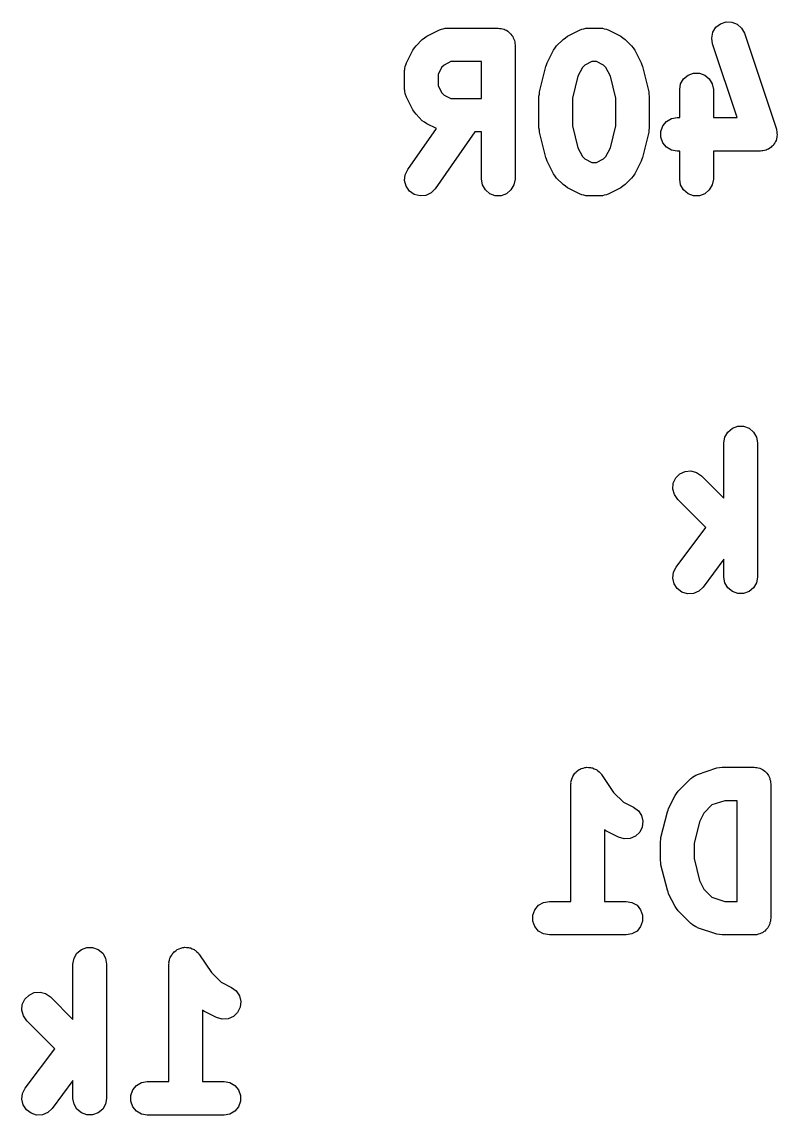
# Model space of a CAD drawing. Extents: x 100 to 214, y -112 to -50.
# Drawn here: x 117.695 to 121.069, y -96.476 to -91.592 of the extents above; entities that cross this region are included whole.
import ezdxf

# ---------------------------------------------------------------- set-up
doc = ezdxf.new("R2010")
doc.units = 0
doc.header["$MEASUREMENT"] = 0
doc.layers.add('BLACK', color=7, linetype='CONTINUOUS')

msp = doc.modelspace()

# ---------------------------------------------------------------- linework, layer by layer
at = {"layer": 'Black'}
for p, q in [((119.504, -91.6559), (119.561, -91.6273)), ((119.561, -91.6273), (119.565, -91.6261)), ((119.565, -91.6261), (119.569, -91.624)), ((119.569, -91.624), (119.577, -91.6224)), ((119.577, -91.6224), (119.586, -91.6199)), ((119.586, -91.6199), (119.59, -91.6202)), ((119.59, -91.6202), (119.594, -91.6194)), ((119.594, -91.6194), (119.823, -91.6194)), ((119.823, -91.6194), (119.829, -91.6206)), ((119.829, -91.6206), (119.836, -91.6206)), ((119.836, -91.6206), (119.842, -91.6228)), ((119.842, -91.6228), (119.849, -91.624)), ((119.849, -91.624), (119.854, -91.6272)), ((119.854, -91.6272), (119.86, -91.6295)), ((119.86, -91.6295), (119.866, -91.6337)), ((119.866, -91.6337), (119.871, -91.637)), ((120.132, -91.6559), (120.189, -91.6273)), ((120.189, -91.6273), (120.194, -91.6261)), ((120.194, -91.6261), (120.197, -91.624)), ((120.197, -91.624), (120.206, -91.6224)), ((120.206, -91.6224), (120.214, -91.6199)), ((120.214, -91.6199), (120.219, -91.6202)), ((120.219, -91.6202), (120.223, -91.6194)), ((120.223, -91.6194), (120.28, -91.6194)), ((120.28, -91.6194), (120.284, -91.6202)), ((120.284, -91.6202), (120.289, -91.6199)), ((120.289, -91.6199), (120.297, -91.6224)), ((120.297, -91.6224), (120.306, -91.624)), ((120.306, -91.624), (120.31, -91.6261)), ((120.31, -91.6261), (120.314, -91.6273)), ((120.314, -91.6273), (120.371, -91.6559)), ((120.782, -91.6383), (120.795, -91.6161)), ((120.795, -91.6161), (120.816, -91.5999)), ((120.816, -91.5999), (120.841, -91.5917)), ((120.841, -91.5917), (120.867, -91.5924)), ((120.867, -91.5924), (120.891, -91.602)), ((120.891, -91.602), (120.91, -91.6192)), ((120.91, -91.6192), (120.923, -91.6421)), ((119.456, -91.6985), (119.484, -91.67)), ((119.484, -91.67), (119.494, -91.6631)), ((119.494, -91.6631), (119.504, -91.6559)), ((119.871, -91.637), (119.875, -91.642)), ((119.875, -91.642), (119.88, -91.6462)), ((119.88, -91.6462), (119.884, -91.6519)), ((119.884, -91.6519), (119.888, -91.6569)), ((119.888, -91.6569), (119.89, -91.6631)), ((119.89, -91.6631), (119.893, -91.6688)), ((119.893, -91.6688), (119.895, -91.6752)), ((119.895, -91.6752), (119.897, -91.6814)), ((119.897, -91.6814), (119.897, -91.688)), ((120.084, -91.6985), (120.113, -91.67)), ((120.113, -91.67), (120.123, -91.6631)), ((120.123, -91.6631), (120.132, -91.6559)), ((120.371, -91.6559), (120.38, -91.6631)), ((120.38, -91.6631), (120.39, -91.67)), ((120.39, -91.67), (120.419, -91.6985)), ((120.777, -91.6638), (120.782, -91.6383)), ((120.78, -91.6896), (120.777, -91.6638)), ((120.923, -91.6421), (121.066, -92.0707)), ((119.413, -91.7752), (119.442, -91.718)), ((119.442, -91.718), (119.449, -91.7084)), ((119.449, -91.7084), (119.456, -91.6985)), ((119.897, -91.688), (119.898, -91.6944)), ((119.898, -91.6944), (119.898, -92.2944)), ((120.042, -91.7752), (120.07, -91.718)), ((120.07, -91.718), (120.077, -91.7084)), ((120.077, -91.7084), (120.084, -91.6985)), ((120.419, -91.6985), (120.426, -91.7084)), ((120.426, -91.7084), (120.433, -91.718)), ((120.433, -91.718), (120.462, -91.7752)), ((120.89, -92.0194), (120.78, -91.6896)), ((119.408, -91.7917), (119.41, -91.7831)), ((119.41, -91.7831), (119.412, -91.7793)), ((119.412, -91.7793), (119.413, -91.7752)), ((119.612, -91.7694), (119.582, -91.7846)), ((119.748, -91.7694), (119.612, -91.7694)), ((119.748, -91.9337), (119.748, -91.7694)), ((120.036, -91.7905), (120.039, -91.783)), ((120.039, -91.783), (120.042, -91.7752)), ((120.241, -91.7694), (120.21, -91.7846)), ((120.262, -91.7694), (120.241, -91.7694)), ((120.293, -91.7846), (120.262, -91.7694)), ((120.462, -91.7752), (120.464, -91.783)), ((120.464, -91.783), (120.467, -91.7905)), ((119.405, -91.8087), (119.406, -91.8045)), ((119.405, -91.8944), (119.405, -91.8087)), ((119.406, -91.8001), (119.408, -91.7917)), ((119.406, -91.8045), (119.406, -91.8001)), ((119.57, -91.796), (119.555, -91.8264)), ((119.555, -91.8264), (119.555, -91.8767)), ((119.582, -91.7846), (119.57, -91.796)), ((120.007, -91.9048), (120.036, -91.7905)), ((120.199, -91.796), (120.179, -91.8349)), ((120.21, -91.7846), (120.199, -91.796)), ((120.304, -91.796), (120.293, -91.7846)), ((120.324, -91.8349), (120.304, -91.796)), ((120.467, -91.7905), (120.496, -91.9048)), ((120.651, -91.8462), (120.671, -91.8295)), ((120.671, -91.8295), (120.696, -91.8206)), ((120.696, -91.8206), (120.722, -91.8206)), ((120.722, -91.8206), (120.746, -91.8295)), ((120.746, -91.8295), (120.766, -91.8462)), ((119.555, -91.8767), (119.57, -91.9071)), ((120.179, -91.8349), (120.155, -91.9322)), ((120.348, -91.9322), (120.324, -91.8349)), ((120.634, -91.8944), (120.638, -91.8688)), ((120.638, -91.8688), (120.651, -91.8462)), ((120.766, -91.8462), (120.779, -91.8688)), ((120.779, -91.8688), (120.784, -91.8944)), ((119.406, -91.8987), (119.405, -91.8944)), ((119.406, -91.903), (119.406, -91.8987)), ((119.408, -91.9114), (119.406, -91.903)), ((119.41, -91.9201), (119.408, -91.9114)), ((119.412, -91.9238), (119.41, -91.9201)), ((119.413, -91.928), (119.412, -91.9238)), ((119.442, -91.9851), (119.413, -91.928)), ((119.57, -91.9071), (119.582, -91.9185)), ((119.582, -91.9185), (119.612, -91.9337)), ((120.005, -91.923), (120.007, -91.914)), ((120.005, -92.0659), (120.005, -91.923)), ((120.007, -91.914), (120.007, -91.9048)), ((120.496, -91.9048), (120.496, -91.914)), ((120.496, -91.914), (120.498, -91.923)), ((120.498, -91.923), (120.498, -92.0659)), ((120.634, -92.0194), (120.634, -91.8944)), ((120.784, -91.8944), (120.784, -92.0194)), ((119.612, -91.9337), (119.748, -91.9337)), ((120.155, -91.9322), (120.155, -92.0566)), ((120.348, -92.0566), (120.348, -91.9322)), ((119.449, -91.9948), (119.442, -91.9851)), ((119.456, -92.0046), (119.449, -91.9948)), ((119.484, -92.0332), (119.456, -92.0046)), ((120.575, -92.037), (120.597, -92.024)), ((120.597, -92.024), (120.623, -92.0194)), ((120.623, -92.0194), (120.634, -92.0194)), ((120.784, -92.0194), (120.89, -92.0194)), ((119.419, -92.2514), (119.547, -92.0687)), ((119.494, -92.0401), (119.484, -92.0332)), ((119.504, -92.0472), (119.494, -92.0401)), ((119.547, -92.0687), (119.504, -92.0472)), ((120.007, -92.0749), (120.005, -92.0659)), ((120.007, -92.084), (120.007, -92.0749)), ((120.155, -92.0566), (120.179, -92.154)), ((120.324, -92.154), (120.348, -92.0566)), ((120.498, -92.0659), (120.496, -92.0749)), ((120.496, -92.0749), (120.496, -92.084)), ((120.549, -92.0814), (120.558, -92.0569)), ((120.558, -92.0569), (120.575, -92.037)), ((121.066, -92.0707), (121.066, -92.0762)), ((121.066, -92.0762), (121.068, -92.0814)), ((119.719, -92.0837), (119.542, -92.3374)), ((119.748, -92.0837), (119.719, -92.0837)), ((119.748, -92.2944), (119.748, -92.0837)), ((120.036, -92.1983), (120.007, -92.084)), ((120.496, -92.084), (120.467, -92.1983)), ((120.549, -92.1075), (120.549, -92.0814)), ((120.558, -92.1319), (120.549, -92.1075)), ((121.064, -92.122), (121.061, -92.1267)), ((121.066, -92.1146), (121.064, -92.122)), ((121.068, -92.1075), (121.066, -92.1146)), ((121.068, -92.0814), (121.068, -92.089)), ((121.068, -92.089), (121.069, -92.0965)), ((121.069, -92.0965), (121.068, -92.1019)), ((121.068, -92.1019), (121.068, -92.1075)), ((120.179, -92.154), (120.199, -92.1929)), ((120.304, -92.1929), (120.324, -92.154)), ((120.575, -92.1519), (120.558, -92.1319)), ((120.597, -92.1649), (120.575, -92.1519)), ((120.623, -92.1694), (120.597, -92.1649)), ((120.634, -92.1694), (120.623, -92.1694)), ((120.634, -92.2944), (120.634, -92.1694)), ((120.994, -92.1694), (120.784, -92.1694)), ((120.784, -92.1694), (120.784, -92.2944)), ((121, -92.1685), (120.994, -92.1694)), ((121.005, -92.1686), (121, -92.1685)), ((121.013, -92.1662), (121.005, -92.1686)), ((121.02, -92.1649), (121.013, -92.1662)), ((121.025, -92.1621), (121.02, -92.1649)), ((121.03, -92.1604), (121.025, -92.1621)), ((121.036, -92.1557), (121.03, -92.1604)), ((121.043, -92.1519), (121.036, -92.1557)), ((121.046, -92.1476), (121.043, -92.1519)), ((121.051, -92.1442), (121.046, -92.1476)), ((121.055, -92.1377), (121.051, -92.1442)), ((121.059, -92.1319), (121.055, -92.1377)), ((121.061, -92.1267), (121.059, -92.1319)), ((120.039, -92.2058), (120.036, -92.1983)), ((120.042, -92.2137), (120.039, -92.2058)), ((120.07, -92.2708), (120.042, -92.2137)), ((120.199, -92.1929), (120.21, -92.2042)), ((120.21, -92.2042), (120.241, -92.2194)), ((120.241, -92.2194), (120.262, -92.2194)), ((120.262, -92.2194), (120.293, -92.2042)), ((120.293, -92.2042), (120.304, -92.1929)), ((120.462, -92.2137), (120.433, -92.2708)), ((120.464, -92.2058), (120.462, -92.2137)), ((120.467, -92.1983), (120.464, -92.2058)), ((119.408, -92.275), (119.419, -92.2514)), ((120.077, -92.2805), (120.07, -92.2708)), ((120.433, -92.2708), (120.426, -92.2805)), ((119.405, -92.301), (119.408, -92.275)), ((119.412, -92.3261), (119.405, -92.301)), ((119.753, -92.3201), (119.748, -92.2944)), ((119.766, -92.3426), (119.753, -92.3201)), ((119.893, -92.3201), (119.88, -92.3426)), ((119.898, -92.2944), (119.893, -92.3201)), ((120.084, -92.2903), (120.077, -92.2805)), ((120.113, -92.3189), (120.084, -92.2903)), ((120.123, -92.3258), (120.113, -92.3189)), ((120.39, -92.3189), (120.38, -92.3258)), ((120.419, -92.2903), (120.39, -92.3189)), ((120.426, -92.2805), (120.419, -92.2903)), ((120.638, -92.3201), (120.634, -92.2944)), ((120.651, -92.3426), (120.638, -92.3201)), ((120.779, -92.3201), (120.766, -92.3426)), ((120.784, -92.2944), (120.779, -92.3201)), ((119.427, -92.3475), (119.412, -92.3261)), ((119.448, -92.3624), (119.427, -92.3475)), ((119.474, -92.3691), (119.448, -92.3624)), ((119.5, -92.3669), (119.474, -92.3691)), ((119.523, -92.3559), (119.5, -92.3669)), ((119.542, -92.3374), (119.523, -92.3559)), ((119.785, -92.3594), (119.766, -92.3426)), ((119.81, -92.3683), (119.785, -92.3594)), ((119.836, -92.3683), (119.81, -92.3683)), ((119.86, -92.3594), (119.836, -92.3683)), ((119.88, -92.3426), (119.86, -92.3594)), ((120.132, -92.3329), (120.123, -92.3258)), ((120.189, -92.3615), (120.132, -92.3329)), ((120.194, -92.3627), (120.189, -92.3615)), ((120.197, -92.3649), (120.194, -92.3627)), ((120.206, -92.3664), (120.197, -92.3649)), ((120.214, -92.3689), (120.206, -92.3664)), ((120.219, -92.3687), (120.214, -92.3689)), ((120.223, -92.3694), (120.219, -92.3687)), ((120.28, -92.3694), (120.223, -92.3694)), ((120.284, -92.3687), (120.28, -92.3694)), ((120.289, -92.3689), (120.284, -92.3687)), ((120.297, -92.3664), (120.289, -92.3689)), ((120.306, -92.3649), (120.297, -92.3664)), ((120.31, -92.3627), (120.306, -92.3649)), ((120.314, -92.3615), (120.31, -92.3627)), ((120.371, -92.3329), (120.314, -92.3615)), ((120.38, -92.3258), (120.371, -92.3329)), ((120.671, -92.3594), (120.651, -92.3426)), ((120.696, -92.3683), (120.671, -92.3594)), ((120.722, -92.3683), (120.696, -92.3683)), ((120.746, -92.3594), (120.722, -92.3683)), ((120.766, -92.3426), (120.746, -92.3594)), ((120.836, -93.4468), (120.849, -93.4242)), ((120.849, -93.4242), (120.869, -93.4075)), ((120.869, -93.4075), (120.893, -93.3986)), ((120.893, -93.3986), (120.919, -93.3986)), ((120.919, -93.3986), (120.944, -93.4075)), ((120.944, -93.4075), (120.964, -93.4242)), ((120.964, -93.4242), (120.977, -93.4468)), ((120.831, -93.4724), (120.836, -93.4468)), ((120.831, -93.7199), (120.831, -93.4724)), ((120.977, -93.4468), (120.981, -93.4724)), ((120.981, -93.4724), (120.981, -94.0724)), ((120.605, -93.653), (120.616, -93.6294)), ((120.616, -93.6294), (120.635, -93.611)), ((120.635, -93.611), (120.658, -93.6)), ((120.658, -93.6), (120.684, -93.5977)), ((120.684, -93.5977), (120.709, -93.6045)), ((120.709, -93.6045), (120.731, -93.6194)), ((120.731, -93.6194), (120.831, -93.7199)), ((120.603, -93.679), (120.605, -93.653)), ((120.61, -93.7041), (120.603, -93.679)), ((120.625, -93.7255), (120.61, -93.7041)), ((120.75, -93.8509), (120.625, -93.7255)), ((120.618, -94.0274), (120.75, -93.8509)), ((120.606, -94.0507), (120.618, -94.0274)), ((120.831, -93.9927), (120.738, -94.1174)), ((120.831, -94.0724), (120.831, -93.9927)), ((120.603, -94.0765), (120.606, -94.0507)), ((120.609, -94.1019), (120.603, -94.0765)), ((120.836, -94.0981), (120.831, -94.0724)), ((120.981, -94.0724), (120.977, -94.0981)), ((120.623, -94.1237), (120.609, -94.1019)), ((120.644, -94.1393), (120.623, -94.1237)), ((120.738, -94.1174), (120.719, -94.1352)), ((120.849, -94.1206), (120.836, -94.0981)), ((120.869, -94.1374), (120.849, -94.1206)), ((120.964, -94.1206), (120.944, -94.1374)), ((120.977, -94.0981), (120.964, -94.1206)), ((120.669, -94.1469), (120.644, -94.1393)), ((120.695, -94.1455), (120.669, -94.1469)), ((120.719, -94.1352), (120.695, -94.1455)), ((120.893, -94.1463), (120.869, -94.1374)), ((120.919, -94.1463), (120.893, -94.1463)), ((120.944, -94.1374), (120.919, -94.1463)), ((120.156, -94.9632), (120.161, -94.956)), ((120.161, -94.956), (120.166, -94.9482)), ((120.166, -94.9482), (120.169, -94.9455)), ((120.169, -94.9455), (120.171, -94.9422)), ((120.171, -94.9422), (120.179, -94.9372)), ((120.179, -94.9372), (120.185, -94.9315)), ((120.185, -94.9315), (120.189, -94.9301)), ((120.189, -94.9301), (120.193, -94.9277)), ((120.193, -94.9277), (120.202, -94.9256)), ((120.202, -94.9256), (120.21, -94.9226)), ((120.21, -94.9226), (120.214, -94.9226)), ((120.214, -94.9226), (120.218, -94.9216)), ((120.218, -94.9216), (120.227, -94.9226)), ((120.227, -94.9226), (120.236, -94.9226)), ((120.236, -94.9226), (120.24, -94.924)), ((120.24, -94.924), (120.244, -94.9244)), ((120.244, -94.9244), (120.252, -94.9284)), ((120.252, -94.9284), (120.26, -94.9315)), ((120.26, -94.9315), (120.264, -94.9341)), ((120.264, -94.9341), (120.267, -94.936)), ((120.267, -94.936), (120.274, -94.9425)), ((120.274, -94.9425), (120.28, -94.9482)), ((120.28, -94.9482), (120.283, -94.9518)), ((120.283, -94.9518), (120.285, -94.9548)), ((120.285, -94.9548), (120.338, -95.0344)), ((120.698, -94.9621), (120.706, -94.957)), ((120.706, -94.957), (120.71, -94.9559)), ((120.71, -94.9559), (120.714, -94.9538)), ((120.714, -94.9538), (120.799, -94.9253)), ((120.799, -94.9253), (120.811, -94.9235)), ((120.811, -94.9235), (120.823, -94.9214)), ((120.823, -94.9214), (120.966, -94.9214)), ((120.966, -94.9214), (120.972, -94.9226)), ((120.972, -94.9226), (120.979, -94.9226)), ((120.979, -94.9226), (120.985, -94.9248)), ((120.985, -94.9248), (120.992, -94.926)), ((120.992, -94.926), (120.997, -94.9292)), ((120.997, -94.9292), (121.003, -94.9315)), ((121.003, -94.9315), (121.008, -94.9357)), ((121.008, -94.9357), (121.014, -94.939)), ((121.014, -94.939), (121.018, -94.944)), ((121.018, -94.944), (121.023, -94.9482)), ((121.023, -94.9482), (121.027, -94.9539)), ((121.027, -94.9539), (121.031, -94.9589)), ((120.148, -94.9882), (120.151, -94.9796)), ((120.149, -94.9923), (120.148, -94.9882)), ((120.148, -94.9964), (120.149, -94.9923)), ((120.148, -95.5214), (120.148, -94.9964)), ((120.151, -94.9796), (120.153, -94.9708)), ((120.153, -94.9708), (120.155, -94.9672)), ((120.155, -94.9672), (120.156, -94.9632)), ((120.627, -95.0291), (120.684, -94.972)), ((120.684, -94.972), (120.688, -94.9695)), ((120.688, -94.9695), (120.691, -94.9663)), ((120.691, -94.9663), (120.698, -94.9621)), ((121.031, -94.9589), (121.033, -94.9651)), ((121.033, -94.9651), (121.036, -94.9708)), ((121.036, -94.9708), (121.037, -94.9772)), ((121.037, -94.9772), (121.04, -94.9834)), ((121.04, -94.9834), (121.04, -94.99)), ((121.04, -94.99), (121.041, -94.9964)), ((121.041, -94.9964), (121.041, -95.5964)), ((120.338, -95.0344), (120.382, -95.0776)), ((120.584, -95.1057), (120.613, -95.0486)), ((120.613, -95.0486), (120.62, -95.0389)), ((120.62, -95.0389), (120.627, -95.0291)), ((120.382, -95.0776), (120.428, -95.1008)), ((120.428, -95.1008), (120.449, -95.1163)), ((120.778, -95.0906), (120.742, -95.1266)), ((120.835, -95.0714), (120.778, -95.0906)), ((120.891, -95.0714), (120.835, -95.0714)), ((120.891, -95.5214), (120.891, -95.0714)), ((120.449, -95.1163), (120.463, -95.138)), ((120.463, -95.138), (120.469, -95.1634)), ((120.55, -95.2354), (120.579, -95.1211)), ((120.579, -95.1211), (120.582, -95.1136)), ((120.582, -95.1136), (120.584, -95.1057)), ((120.742, -95.1266), (120.722, -95.1655)), ((120.304, -95.2064), (120.298, -95.2021)), ((120.298, -95.2021), (120.298, -95.5214)), ((120.466, -95.1892), (120.455, -95.2125)), ((120.469, -95.1634), (120.466, -95.1892)), ((120.722, -95.1655), (120.698, -95.2628)), ((120.361, -95.2349), (120.304, -95.2064)), ((120.386, -95.2424), (120.361, -95.2349)), ((120.412, -95.2408), (120.386, -95.2424)), ((120.436, -95.2304), (120.412, -95.2408)), ((120.455, -95.2125), (120.436, -95.2304)), ((120.548, -95.2536), (120.55, -95.2445)), ((120.55, -95.2445), (120.55, -95.2354)), ((120.548, -95.3393), (120.548, -95.2536)), ((120.698, -95.2628), (120.698, -95.3301)), ((120.55, -95.3483), (120.548, -95.3393)), ((120.55, -95.3575), (120.55, -95.3483)), ((120.698, -95.3301), (120.722, -95.4274)), ((120.579, -95.4718), (120.55, -95.3575)), ((120.722, -95.4274), (120.742, -95.4663)), ((120.582, -95.4793), (120.579, -95.4718)), ((120.584, -95.4871), (120.582, -95.4793)), ((120.613, -95.5443), (120.584, -95.4871)), ((120.742, -95.4663), (120.778, -95.5023)), ((119.987, -95.5589), (120.003, -95.539)), ((120.003, -95.539), (120.026, -95.526)), ((120.026, -95.526), (120.052, -95.5214)), ((120.052, -95.5214), (120.148, -95.5214)), ((120.298, -95.5214), (120.394, -95.5214)), ((120.394, -95.5214), (120.42, -95.526)), ((120.42, -95.526), (120.443, -95.539)), ((120.443, -95.539), (120.459, -95.5589)), ((120.62, -95.5539), (120.613, -95.5443)), ((120.778, -95.5023), (120.835, -95.5214)), ((120.835, -95.5214), (120.891, -95.5214)), ((119.978, -95.5834), (119.987, -95.5589)), ((119.978, -95.6095), (119.978, -95.5834)), ((120.459, -95.5589), (120.468, -95.5834)), ((120.468, -95.5834), (120.468, -95.6095)), ((120.627, -95.5637), (120.62, -95.5539)), ((120.684, -95.6209), (120.627, -95.5637)), ((119.987, -95.6339), (119.978, -95.6095)), ((120.003, -95.6539), (119.987, -95.6339)), ((120.459, -95.6339), (120.443, -95.6539)), ((120.468, -95.6095), (120.459, -95.6339)), ((120.688, -95.6234), (120.684, -95.6209)), ((120.691, -95.6266), (120.688, -95.6234)), ((120.698, -95.6308), (120.691, -95.6266)), ((120.706, -95.6358), (120.698, -95.6308)), ((120.71, -95.6369), (120.706, -95.6358)), ((120.714, -95.639), (120.71, -95.6369)), ((120.799, -95.6676), (120.714, -95.639)), ((121.027, -95.639), (121.023, -95.6446)), ((121.031, -95.6339), (121.027, -95.639)), ((121.033, -95.6278), (121.031, -95.6339)), ((121.036, -95.6221), (121.033, -95.6278)), ((121.037, -95.6156), (121.036, -95.6221)), ((121.04, -95.6095), (121.037, -95.6156)), ((121.041, -95.5964), (121.04, -95.6029)), ((121.04, -95.6029), (121.04, -95.6095)), ((120.026, -95.6669), (120.003, -95.6539)), ((120.052, -95.6714), (120.026, -95.6669)), ((120.394, -95.6714), (120.052, -95.6714)), ((120.42, -95.6669), (120.394, -95.6714)), ((120.443, -95.6539), (120.42, -95.6669)), ((120.811, -95.6693), (120.799, -95.6676)), ((120.823, -95.6714), (120.811, -95.6693)), ((120.966, -95.6714), (120.823, -95.6714)), ((120.972, -95.6703), (120.966, -95.6714)), ((120.979, -95.6703), (120.972, -95.6703)), ((120.985, -95.668), (120.979, -95.6703)), ((120.992, -95.6669), (120.985, -95.668)), ((120.997, -95.6636), (120.992, -95.6669)), ((121.003, -95.6614), (120.997, -95.6636)), ((121.008, -95.6572), (121.003, -95.6614)), ((121.014, -95.6539), (121.008, -95.6572)), ((121.018, -95.6489), (121.014, -95.6539)), ((121.023, -95.6446), (121.018, -95.6489)), ((117.941, -95.7532), (117.961, -95.7365)), ((117.961, -95.7365), (117.985, -95.7276)), ((117.985, -95.7276), (118.011, -95.7276)), ((118.011, -95.7276), (118.036, -95.7365)), ((118.036, -95.7365), (118.056, -95.7532)), ((118.383, -95.7422), (118.389, -95.7365)), ((118.389, -95.7365), (118.393, -95.7351)), ((118.393, -95.7351), (118.397, -95.7327)), ((118.397, -95.7327), (118.405, -95.7306)), ((118.405, -95.7306), (118.414, -95.7276)), ((118.414, -95.7276), (118.418, -95.7276)), ((118.418, -95.7276), (118.422, -95.7266)), ((118.422, -95.7266), (118.431, -95.7276)), ((118.431, -95.7276), (118.44, -95.7276)), ((118.44, -95.7276), (118.444, -95.729)), ((118.444, -95.729), (118.448, -95.7294)), ((118.448, -95.7294), (118.456, -95.7334)), ((118.456, -95.7334), (118.464, -95.7365)), ((118.464, -95.7365), (118.468, -95.7391)), ((118.468, -95.7391), (118.471, -95.741)), ((117.923, -95.8014), (117.928, -95.7758)), ((117.928, -95.7758), (117.941, -95.7532)), ((118.056, -95.7532), (118.069, -95.7758)), ((118.069, -95.7758), (118.073, -95.8014)), ((118.352, -95.7932), (118.355, -95.7846)), ((118.355, -95.7846), (118.356, -95.7758)), ((118.356, -95.7758), (118.358, -95.7722)), ((118.358, -95.7722), (118.36, -95.7682)), ((118.36, -95.7682), (118.365, -95.761)), ((118.365, -95.761), (118.369, -95.7532)), ((118.369, -95.7532), (118.373, -95.7505)), ((118.373, -95.7505), (118.375, -95.7472)), ((118.375, -95.7472), (118.383, -95.7422)), ((118.471, -95.741), (118.477, -95.7475)), ((118.477, -95.7475), (118.484, -95.7532)), ((118.484, -95.7532), (118.486, -95.7568)), ((118.486, -95.7568), (118.489, -95.7598)), ((118.489, -95.7598), (118.542, -95.8394)), ((117.923, -96.0489), (117.923, -95.8014)), ((118.073, -95.8014), (118.073, -96.4014)), ((118.353, -95.7973), (118.352, -95.7932)), ((118.352, -95.8014), (118.353, -95.7973)), ((118.352, -96.3264), (118.352, -95.8014)), ((118.542, -95.8394), (118.586, -95.8826)), ((118.586, -95.8826), (118.632, -95.9058)), ((117.727, -95.94), (117.75, -95.929)), ((117.75, -95.929), (117.776, -95.9267)), ((117.776, -95.9267), (117.801, -95.9335)), ((117.801, -95.9335), (117.823, -95.9484)), ((118.632, -95.9058), (118.653, -95.9213)), ((118.653, -95.9213), (118.667, -95.943)), ((117.695, -96.008), (117.697, -95.982)), ((117.697, -95.982), (117.708, -95.9584)), ((117.708, -95.9584), (117.727, -95.94)), ((117.823, -95.9484), (117.923, -96.0489)), ((118.667, -95.943), (118.673, -95.9684)), ((118.673, -95.9684), (118.67, -95.9942)), ((117.702, -96.0331), (117.695, -96.008)), ((117.717, -96.0545), (117.702, -96.0331)), ((118.508, -96.0114), (118.502, -96.0071)), ((118.502, -96.0071), (118.502, -96.3264)), ((118.565, -96.0399), (118.508, -96.0114)), ((118.659, -96.0175), (118.64, -96.0354)), ((118.67, -95.9942), (118.659, -96.0175)), ((117.842, -96.1799), (117.717, -96.0545)), ((118.59, -96.0474), (118.565, -96.0399)), ((118.616, -96.0458), (118.59, -96.0474)), ((118.64, -96.0354), (118.616, -96.0458)), ((117.71, -96.3564), (117.842, -96.1799)), ((117.923, -96.3217), (117.83, -96.4464)), ((117.923, -96.4014), (117.923, -96.3217)), ((117.698, -96.3797), (117.71, -96.3564)), ((118.182, -96.3884), (118.19, -96.3639)), ((118.19, -96.3639), (118.207, -96.344)), ((118.207, -96.344), (118.23, -96.331)), ((118.23, -96.331), (118.255, -96.3264)), ((118.255, -96.3264), (118.352, -96.3264)), ((118.502, -96.3264), (118.598, -96.3264)), ((118.598, -96.3264), (118.624, -96.331)), ((118.624, -96.331), (118.646, -96.344)), ((118.646, -96.344), (118.663, -96.3639)), ((118.663, -96.3639), (118.672, -96.3884)), ((117.695, -96.4055), (117.698, -96.3797)), ((117.701, -96.4309), (117.695, -96.4055)), ((117.928, -96.4271), (117.923, -96.4014)), ((118.073, -96.4014), (118.069, -96.4271)), ((118.182, -96.4145), (118.182, -96.3884)), ((118.19, -96.4389), (118.182, -96.4145)), ((118.672, -96.4145), (118.663, -96.4389)), ((118.672, -96.3884), (118.672, -96.4145)), ((117.715, -96.4527), (117.701, -96.4309)), ((117.736, -96.4683), (117.715, -96.4527)), ((117.761, -96.4759), (117.736, -96.4683)), ((117.811, -96.4642), (117.787, -96.4745)), ((117.83, -96.4464), (117.811, -96.4642)), ((117.941, -96.4496), (117.928, -96.4271)), ((117.961, -96.4664), (117.941, -96.4496)), ((117.985, -96.4753), (117.961, -96.4664)), ((118.036, -96.4664), (118.011, -96.4753)), ((118.056, -96.4496), (118.036, -96.4664)), ((118.069, -96.4271), (118.056, -96.4496)), ((118.207, -96.4589), (118.19, -96.4389)), ((118.23, -96.4719), (118.207, -96.4589)), ((118.255, -96.4764), (118.23, -96.4719)), ((118.624, -96.4719), (118.598, -96.4764)), ((118.646, -96.4589), (118.624, -96.4719)), ((118.663, -96.4389), (118.646, -96.4589)), ((117.787, -96.4745), (117.761, -96.4759)), ((118.011, -96.4753), (117.985, -96.4753)), ((118.598, -96.4764), (118.255, -96.4764))]:
    msp.add_line(p, q, dxfattribs=at)

doc.saveas('drawing.dxf')
